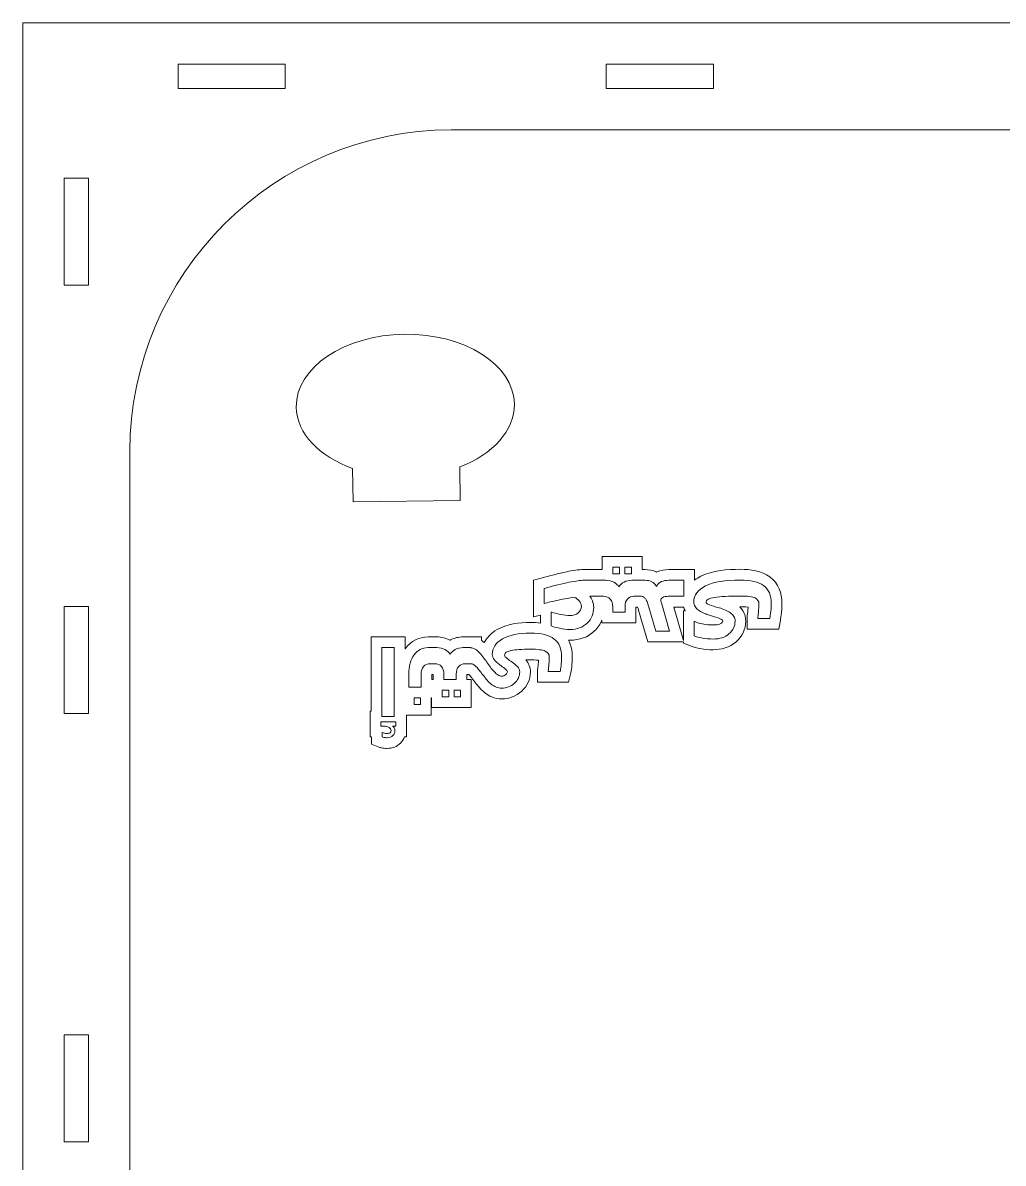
# Model space of a CAD drawing. Header units: millimetres. Extents: x -599 to 1818, y -719 to 408.
# Drawn here: x 349.3 to 440.9, y 301.1 to 407.6 of the extents above; entities that cross this region are included whole.
import ezdxf

# ---------------------------------------------------------------- set-up
doc = ezdxf.new("R2010")
doc.units = ezdxf.units.MM
doc.header["$MEASUREMENT"] = 0
doc.layers.add('Layer 1', color=7, linetype='Continuous')

msp = doc.modelspace()

# ---------------------------------------------------------------- linework, layer by layer
at = {"layer": 'Layer 1', "color": 250, "lineweight": 18}
for points, knots in [([(548.3318, 208.5545), (548.3318, 208.5545), (349.3318, 208.5545), (349.3318, 208.5545), (349.3318, 208.5545), (349.3318, 208.5545), (349.3318, 407.5545), (349.3318, 407.5545), (349.3318, 407.5545), (349.3318, 407.5545), (548.3318, 407.5545), (548.3318, 407.5545), (548.3318, 407.5545), (548.3318, 407.5545), (548.3318, 208.5545), (548.3318, 208.5545)], [0, 0, 0, 0, 0.2, 0.2, 0.2, 0.2, 0.4, 0.4, 0.4, 0.4, 0.6, 0.6, 0.6, 0.6, 1, 1, 1, 1]), ([(373.8318, 403.6908), (373.8318, 403.6908), (373.8318, 401.4181), (373.8318, 401.4181), (373.8318, 401.4181), (373.8318, 401.4181), (363.8319, 401.4181), (363.8319, 401.4181), (363.8319, 401.4181), (363.8319, 401.4181), (363.8319, 403.6908), (363.8319, 403.6908), (363.8319, 403.6908), (363.8319, 403.6908), (373.8318, 403.6908), (373.8318, 403.6908)], [0, 0, 0, 0, 0.2, 0.2, 0.2, 0.2, 0.4, 0.4, 0.4, 0.4, 0.6, 0.6, 0.6, 0.6, 1, 1, 1, 1]), ([(413.8319, 403.6908), (413.8319, 403.6908), (413.8319, 401.4181), (413.8319, 401.4181), (413.8319, 401.4181), (413.8319, 401.4181), (403.8318, 401.4181), (403.8318, 401.4181), (403.8318, 401.4181), (403.8318, 401.4181), (403.8318, 403.6908), (403.8318, 403.6908), (403.8318, 403.6908), (403.8318, 403.6908), (413.8319, 403.6908), (413.8319, 403.6908)], [0, 0, 0, 0, 0.2, 0.2, 0.2, 0.2, 0.4, 0.4, 0.4, 0.4, 0.6, 0.6, 0.6, 0.6, 1, 1, 1, 1]), ([(508.3317, 218.5545), (508.3317, 218.5545), (389.3319, 218.5545), (389.3319, 218.5545), (389.3319, 218.5545), (372.8318, 218.5545), (359.3319, 232.0545), (359.3319, 248.5545), (359.3319, 248.5545), (359.3319, 248.5545), (359.3319, 367.5544), (359.3319, 367.5544), (359.3319, 367.5544), (359.3319, 384.0544), (372.8318, 397.5544), (389.3319, 397.5544), (389.3319, 397.5544), (389.3319, 397.5544), (508.3317, 397.5544), (508.3317, 397.5544), (508.3317, 397.5544), (524.8318, 397.5544), (538.3318, 384.0544), (538.3318, 367.5544), (538.3318, 367.5544), (538.3318, 367.5544), (538.3318, 248.5545), (538.3318, 248.5545), (538.3318, 248.5545), (538.3318, 232.0545), (524.8318, 218.5545), (508.3317, 218.5545)], [0, 0, 0, 0, 0.11111111, 0.11111111, 0.11111111, 0.11111111, 0.22222222, 0.22222222, 0.22222222, 0.22222222, 0.33333333, 0.33333333, 0.33333333, 0.33333333, 0.44444444, 0.44444444, 0.44444444, 0.44444444, 0.55555556, 0.55555556, 0.55555556, 0.55555556, 0.66666667, 0.66666667, 0.66666667, 0.66666667, 0.77777778, 0.77777778, 0.77777778, 0.77777778, 1, 1, 1, 1]), ([(355.4682, 383.0545), (355.4682, 383.0545), (353.1955, 383.0545), (353.1955, 383.0545), (353.1955, 383.0545), (353.1955, 383.0545), (353.1955, 393.0545), (353.1955, 393.0545), (353.1955, 393.0545), (353.1955, 393.0545), (355.4682, 393.0545), (355.4682, 393.0545), (355.4682, 393.0545), (355.4682, 393.0545), (355.4682, 383.0545), (355.4682, 383.0545)], [0, 0, 0, 0, 0.2, 0.2, 0.2, 0.2, 0.4, 0.4, 0.4, 0.4, 0.6, 0.6, 0.6, 0.6, 1, 1, 1, 1]), ([(380.184, 362.8273), (380.184, 362.8273), (380.1422, 365.9453), (380.1422, 365.9453), (380.1422, 365.9453), (377.0313, 367.0462), (374.9117, 369.1883), (374.8784, 371.6781), (374.8784, 371.6781), (374.829, 375.3557), (379.3493, 378.3981), (384.9745, 378.4735), (384.9745, 378.4735), (390.5997, 378.5489), (395.2, 375.6289), (395.2492, 371.9513), (395.2492, 371.9513), (395.2826, 369.4615), (393.2214, 367.2634), (390.1412, 366.0794), (390.1412, 366.0794), (390.1412, 366.0794), (390.183, 362.9615), (390.183, 362.9615), (390.183, 362.9615), (390.183, 362.9615), (380.184, 362.8273), (380.184, 362.8273)], [0, 0, 0, 0, 0.125, 0.125, 0.125, 0.125, 0.25, 0.25, 0.25, 0.25, 0.375, 0.375, 0.375, 0.375, 0.5, 0.5, 0.5, 0.5, 0.625, 0.625, 0.625, 0.625, 0.75, 0.75, 0.75, 0.75, 1, 1, 1, 1]), ([(355.4682, 343.0545), (355.4682, 343.0545), (353.1955, 343.0545), (353.1955, 343.0545), (353.1955, 343.0545), (353.1955, 343.0545), (353.1955, 353.0545), (353.1955, 353.0545), (353.1955, 353.0545), (353.1955, 353.0545), (355.4682, 353.0545), (355.4682, 353.0545), (355.4682, 353.0545), (355.4682, 353.0545), (355.4682, 343.0545), (355.4682, 343.0545)], [0, 0, 0, 0, 0.2, 0.2, 0.2, 0.2, 0.4, 0.4, 0.4, 0.4, 0.6, 0.6, 0.6, 0.6, 1, 1, 1, 1]), ([(355.4682, 303.0545), (355.4682, 303.0545), (353.1955, 303.0545), (353.1955, 303.0545), (353.1955, 303.0545), (353.1955, 303.0545), (353.1955, 313.0545), (353.1955, 313.0545), (353.1955, 313.0545), (353.1955, 313.0545), (355.4682, 313.0545), (355.4682, 313.0545), (355.4682, 313.0545), (355.4682, 313.0545), (355.4682, 303.0545), (355.4682, 303.0545)], [0, 0, 0, 0, 0.2, 0.2, 0.2, 0.2, 0.4, 0.4, 0.4, 0.4, 0.6, 0.6, 0.6, 0.6, 1, 1, 1, 1])]:
    msp.add_open_spline(points, degree=3, knots=knots, dxfattribs=at)
at = {"layer": 'Layer 1', "color": 250, "lineweight": 20}
for points, knots in [([(404.5631, 357.7172), (404.5631, 357.7172), (407.1727, 357.7172), (407.1727, 357.7172), (407.1727, 357.7172), (407.1727, 357.7172), (407.1727, 356.498), (407.1727, 356.498), (407.1727, 356.498), (407.1727, 356.498), (407.4287, 356.498), (407.4287, 356.498), (407.4287, 356.498), (407.8072, 356.498), (408.1822, 356.43), (408.5209, 356.2581), (408.5209, 356.2581), (408.5418, 356.2681), (408.5629, 356.2777), (408.5843, 356.287), (408.5843, 356.287), (408.9255, 356.435), (409.2918, 356.498), (409.6625, 356.498), (409.6625, 356.498), (409.6625, 356.498), (412.0849, 356.498), (412.0849, 356.498), (412.0849, 356.498), (412.0849, 356.498), (412.0849, 355.5212), (412.0849, 355.5212), (412.0849, 355.5212), (412.2648, 355.6541), (412.462, 355.7721), (412.6725, 355.8753), (412.6725, 355.8753), (413.7589, 356.4077), (415.1521, 356.5234), (416.3455, 356.5234), (416.3455, 356.5234), (417.2919, 356.5234), (418.3331, 356.379), (419.1158, 355.8048), (419.1158, 355.8048), (419.9218, 355.2133), (420.2397, 354.3081), (420.2397, 353.3319), (420.2397, 353.3319), (420.2397, 352.9702), (420.2194, 352.606), (420.1647, 352.2482), (420.1647, 352.2482), (420.1401, 352.0872), (420.1173, 351.9242), (420.0897, 351.7637), (420.0897, 351.7637), (420.0897, 351.7637), (419.9466, 350.9335), (419.9466, 350.9335), (419.9466, 350.9335), (419.9466, 350.9335), (416.9781, 350.9335), (416.9781, 350.9335), (416.9781, 350.9335), (416.9781, 350.9335), (416.9781, 352.1352), (416.9781, 352.1352), (416.9781, 352.1352), (416.9781, 352.1352), (417.002, 352.2279), (417.002, 352.2279), (417.002, 352.2279), (417.0225, 352.3541), (417.0338, 352.4914), (417.0472, 352.6178), (417.0472, 352.6178), (417.0604, 352.7418), (417.0711, 352.8663), (417.0783, 352.9911), (417.0783, 352.9911), (416.8296, 353.0226), (416.4882, 353.0248), (416.3299, 353.0248), (416.3299, 353.0248), (416.3181, 353.0248), (416.3062, 353.0248), (416.2943, 353.0248), (416.2943, 353.0248), (416.4067, 352.9106), (416.5063, 352.7842), (416.5916, 352.6464), (416.5916, 352.6464), (416.7717, 352.3556), (416.8615, 352.0271), (416.8615, 351.6852), (416.8615, 351.6852), (416.8615, 350.9059), (416.5307, 350.2353), (415.9381, 349.7329), (415.9381, 349.7329), (415.3355, 349.2219), (414.5942, 349.0116), (413.8125, 349.0116), (413.8125, 349.0116), (413.4137, 349.0116), (413.0145, 349.0442), (412.6228, 349.1202), (412.6228, 349.1202), (412.3086, 349.1813), (411.9881, 349.2597), (411.6894, 349.3757), (411.6894, 349.3757), (411.6894, 349.3757), (411.0514, 349.6235), (411.0514, 349.6235), (411.0514, 349.6235), (411.0514, 349.6235), (411.0514, 349.7566), (411.0514, 349.7566), (411.0514, 349.7566), (411.0514, 349.7566), (407.7086, 349.7566), (407.7086, 349.7566), (407.7086, 349.7566), (407.7086, 349.7566), (406.8547, 352.7068), (406.8547, 352.7068), (406.8547, 352.7068), (406.8262, 352.8053), (406.7937, 352.9028), (406.759, 352.9994), (406.759, 352.9994), (406.759, 352.9994), (406.5801, 352.9994), (406.5801, 352.9994), (406.5801, 352.9994), (406.5801, 352.9994), (406.5801, 351.5177), (406.5801, 351.5177), (406.5801, 351.5177), (406.5801, 351.5177), (403.4286, 351.5177), (403.4286, 351.5177), (403.4286, 351.5177), (403.4286, 351.5177), (403.4286, 351.7833), (403.4286, 351.7833), (403.4286, 351.7833), (403.2762, 351.4099), (403.0467, 351.069), (402.7371, 350.7711), (402.7371, 350.7711), (402.1122, 350.17), (401.3194, 349.9006), (400.4577, 349.9006), (400.4577, 349.9006), (400.4104, 349.9006), (400.3631, 349.9013), (400.3158, 349.9026), (400.3158, 349.9026), (400.5523, 349.4366), (400.6559, 348.9057), (400.6559, 348.3508), (400.6559, 348.3508), (400.6559, 348.0251), (400.6406, 347.699), (400.6024, 347.3755), (400.6024, 347.3755), (400.5772, 347.1625), (400.5505, 346.923), (400.4958, 346.7157), (400.4958, 346.7157), (400.4958, 346.7157), (400.2994, 345.9707), (400.2994, 345.9707), (400.2994, 345.9707), (400.2994, 345.9707), (397.3944, 345.9707), (397.3944, 345.9707), (397.3944, 345.9707), (397.3944, 345.9707), (397.3944, 347.1073), (397.3944, 347.1073), (397.3944, 347.1073), (397.3944, 347.1073), (397.4109, 347.1968), (397.4109, 347.1968), (397.4109, 347.1968), (397.4345, 347.3283), (397.449, 347.4699), (397.4656, 347.6028), (397.4656, 347.6028), (397.483, 347.7419), (397.4932, 347.8832), (397.4988, 348.0245), (397.4988, 348.0245), (397.2528, 348.0587), (396.9074, 348.062), (396.7518, 348.062), (396.7518, 348.062), (396.6164, 348.062), (396.471, 348.0617), (396.3213, 348.0592), (396.3213, 348.0592), (396.5944, 347.7435), (396.7443, 347.3559), (396.7443, 346.9326), (396.7443, 346.9326), (396.7443, 346.2307), (396.4421, 345.6221), (395.9311, 345.1473), (395.9311, 345.1473), (395.4108, 344.6639), (394.7675, 344.4213), (394.058, 344.4213), (394.058, 344.4213), (393.7398, 344.4213), (393.4292, 344.4809), (393.1378, 344.61), (393.1378, 344.61), (392.9101, 344.7109), (392.6958, 344.8384), (392.4996, 344.9918), (392.4996, 344.9918), (392.2994, 345.1483), (392.1143, 345.3229), (391.9504, 345.5171), (391.9504, 345.5171), (391.8307, 345.6589), (391.7126, 345.8021), (391.598, 345.948), (391.598, 345.948), (391.4855, 346.0912), (391.3751, 346.2362), (391.2652, 346.3815), (391.2652, 346.3815), (391.1919, 346.4784), (391.1142, 346.5729), (391.0306, 346.6611), (391.0306, 346.6611), (391.0165, 346.676), (391.0011, 346.6918), (390.9849, 346.7073), (390.9849, 346.7073), (390.9849, 346.7073), (390.8162, 346.7073), (390.8162, 346.7073), (390.8162, 346.7073), (390.8162, 346.7073), (390.8162, 346.2266), (390.8162, 346.2266), (390.8162, 346.2266), (390.8162, 346.2266), (391.2226, 346.2266), (391.2226, 346.2266), (391.2226, 346.2266), (391.2226, 346.2266), (391.2226, 343.6169), (391.2226, 343.6169), (391.2226, 343.6169), (391.2226, 343.6169), (387.5038, 343.6169), (387.5038, 343.6169), (387.5038, 343.6169), (387.5038, 343.6169), (387.5038, 344.5229), (387.5038, 344.5229), (387.5038, 344.5229), (387.5038, 344.5229), (387.4874, 344.5229), (387.4874, 344.5229), (387.4874, 344.5229), (387.4874, 344.5229), (387.4874, 342.9057), (387.4874, 342.9057), (387.4874, 342.9057), (387.4874, 342.9057), (385.1689, 342.9057), (385.1689, 342.9057), (385.1689, 342.9057), (385.1689, 342.9057), (385.1689, 340.8822), (385.1689, 340.8822), (385.1689, 340.8822), (385.1689, 340.8822), (384.9887, 340.8822), (384.9887, 340.8822), (384.9887, 340.8822), (384.9076, 340.6669), (384.7806, 340.4696), (384.6127, 340.298), (384.6127, 340.298), (384.2813, 339.9593), (383.8426, 339.7985), (383.3717, 339.7985), (383.3717, 339.7985), (383.1858, 339.7985), (382.9933, 339.808), (382.8121, 339.8516), (382.8121, 339.8516), (382.7158, 339.8747), (382.619, 339.9011), (382.5269, 339.938), (382.5269, 339.938), (382.5269, 339.938), (381.8989, 340.1896), (381.8989, 340.1896), (381.8989, 340.1896), (381.8989, 340.1896), (381.8989, 340.8822), (381.8989, 340.8822), (381.8989, 340.8822), (381.8989, 340.8822), (381.7804, 340.8822), (381.7804, 340.8822), (381.7804, 340.8822), (381.7804, 340.8822), (381.7804, 343.2717), (381.7804, 343.2717), (381.7804, 343.2717), (381.7804, 343.2717), (381.882, 343.2717), (381.882, 343.2717), (381.882, 343.2717), (381.882, 343.2717), (381.882, 350.2228), (381.882, 350.2228), (381.882, 350.2228), (381.882, 350.2228), (385.0335, 350.2228), (385.0335, 350.2228), (385.0335, 350.2228), (385.0335, 350.2228), (385.0335, 349.0797), (385.0335, 349.0797), (385.0335, 349.0797), (385.047, 349.0987), (385.0608, 349.1176), (385.0748, 349.1364), (385.0748, 349.1364), (385.5919, 349.8295), (386.3241, 350.2059), (387.1901, 350.2059), (387.1901, 350.2059), (387.1901, 350.2059), (388.0071, 350.2059), (388.0071, 350.2059), (388.0071, 350.2059), (388.4373, 350.2059), (388.8541, 350.1147), (389.2329, 349.9097), (389.2329, 349.9097), (389.246, 349.9168), (389.2592, 349.9238), (389.2725, 349.9306), (389.2725, 349.9306), (389.6435, 350.1223), (390.0522, 350.2059), (390.4681, 350.2059), (390.4681, 350.2059), (390.4681, 350.2059), (392.1624, 350.2059), (392.1624, 350.2059), (392.1624, 350.2059), (392.1624, 350.2059), (392.1624, 349.8801), (392.1624, 349.8801), (392.1624, 349.8801), (392.2587, 349.8178), (392.351, 349.7497), (392.4394, 349.6768), (392.4394, 349.6768), (392.6849, 350.1771), (393.0981, 350.5839), (393.6268, 350.8882), (393.6268, 350.8882), (394.5538, 351.4218), (395.7106, 351.5606), (396.7631, 351.5606), (396.7631, 351.5606), (397.0669, 351.5606), (397.3819, 351.5459), (397.6952, 351.5064), (397.6952, 351.5064), (397.6952, 351.5064), (397.6952, 352.2379), (397.6952, 352.2379), (397.6952, 352.2379), (397.6952, 352.2379), (397.0264, 352.0855), (397.0264, 352.0855), (397.0264, 352.0855), (397.0264, 352.0855), (397.0264, 355.495), (397.0264, 355.495), (397.0264, 355.495), (397.0264, 355.495), (397.7557, 355.7001), (397.7557, 355.7001), (397.7557, 355.7001), (398.5452, 355.9221), (399.3485, 356.1359), (400.1531, 356.2955), (400.1531, 356.2955), (400.6581, 356.3957), (401.2277, 356.498), (401.7433, 356.498), (401.7433, 356.498), (401.7433, 356.498), (403.454, 356.498), (403.454, 356.498), (403.454, 356.498), (403.454, 356.498), (403.454, 357.7172), (403.454, 357.7172), (403.454, 357.7172), (403.454, 357.7172), (404.5631, 357.7172), (404.5631, 357.7172)], [0, 0, 0, 0, 0.00943396, 0.00943396, 0.00943396, 0.00943396, 0.01886792, 0.01886792, 0.01886792, 0.01886792, 0.02830189, 0.02830189, 0.02830189, 0.02830189, 0.03773585, 0.03773585, 0.03773585, 0.03773585, 0.04716981, 0.04716981, 0.04716981, 0.04716981, 0.05660377, 0.05660377, 0.05660377, 0.05660377, 0.06603774, 0.06603774, 0.06603774, 0.06603774, 0.0754717, 0.0754717, 0.0754717, 0.0754717, 0.08490566, 0.08490566, 0.08490566, 0.08490566, 0.09433962, 0.09433962, 0.09433962, 0.09433962, 0.10377358, 0.10377358, 0.10377358, 0.10377358, 0.11320755, 0.11320755, 0.11320755, 0.11320755, 0.12264151, 0.12264151, 0.12264151, 0.12264151, 0.13207547, 0.13207547, 0.13207547, 0.13207547, 0.14150943, 0.14150943, 0.14150943, 0.14150943, 0.1509434, 0.1509434, 0.1509434, 0.1509434, 0.16037736, 0.16037736, 0.16037736, 0.16037736, 0.16981132, 0.16981132, 0.16981132, 0.16981132, 0.17924528, 0.17924528, 0.17924528, 0.17924528, 0.18867925, 0.18867925, 0.18867925, 0.18867925, 0.19811321, 0.19811321, 0.19811321, 0.19811321, 0.20754717, 0.20754717, 0.20754717, 0.20754717, 0.21698113, 0.21698113, 0.21698113, 0.21698113, 0.22641509, 0.22641509, 0.22641509, 0.22641509, 0.23584906, 0.23584906, 0.23584906, 0.23584906, 0.24528302, 0.24528302, 0.24528302, 0.24528302, 0.25471698, 0.25471698, 0.25471698, 0.25471698, 0.26415094, 0.26415094, 0.26415094, 0.26415094, 0.27358491, 0.27358491, 0.27358491, 0.27358491, 0.28301887, 0.28301887, 0.28301887, 0.28301887, 0.29245283, 0.29245283, 0.29245283, 0.29245283, 0.30188679, 0.30188679, 0.30188679, 0.30188679, 0.31132075, 0.31132075, 0.31132075, 0.31132075, 0.32075472, 0.32075472, 0.32075472, 0.32075472, 0.33018868, 0.33018868, 0.33018868, 0.33018868, 0.33962264, 0.33962264, 0.33962264, 0.33962264, 0.3490566, 0.3490566, 0.3490566, 0.3490566, 0.35849057, 0.35849057, 0.35849057, 0.35849057, 0.36792453, 0.36792453, 0.36792453, 0.36792453, 0.37735849, 0.37735849, 0.37735849, 0.37735849, 0.38679245, 0.38679245, 0.38679245, 0.38679245, 0.39622642, 0.39622642, 0.39622642, 0.39622642, 0.40566038, 0.40566038, 0.40566038, 0.40566038, 0.41509434, 0.41509434, 0.41509434, 0.41509434, 0.4245283, 0.4245283, 0.4245283, 0.4245283, 0.43396226, 0.43396226, 0.43396226, 0.43396226, 0.44339623, 0.44339623, 0.44339623, 0.44339623, 0.45283019, 0.45283019, 0.45283019, 0.45283019, 0.46226415, 0.46226415, 0.46226415, 0.46226415, 0.47169811, 0.47169811, 0.47169811, 0.47169811, 0.48113208, 0.48113208, 0.48113208, 0.48113208, 0.49056604, 0.49056604, 0.49056604, 0.49056604, 0.5, 0.5, 0.5, 0.5, 0.50943396, 0.50943396, 0.50943396, 0.50943396, 0.51886792, 0.51886792, 0.51886792, 0.51886792, 0.52830189, 0.52830189, 0.52830189, 0.52830189, 0.53773585, 0.53773585, 0.53773585, 0.53773585, 0.54716981, 0.54716981, 0.54716981, 0.54716981, 0.55660377, 0.55660377, 0.55660377, 0.55660377, 0.56603774, 0.56603774, 0.56603774, 0.56603774, 0.5754717, 0.5754717, 0.5754717, 0.5754717, 0.58490566, 0.58490566, 0.58490566, 0.58490566, 0.59433962, 0.59433962, 0.59433962, 0.59433962, 0.60377358, 0.60377358, 0.60377358, 0.60377358, 0.61320755, 0.61320755, 0.61320755, 0.61320755, 0.62264151, 0.62264151, 0.62264151, 0.62264151, 0.63207547, 0.63207547, 0.63207547, 0.63207547, 0.64150943, 0.64150943, 0.64150943, 0.64150943, 0.6509434, 0.6509434, 0.6509434, 0.6509434, 0.66037736, 0.66037736, 0.66037736, 0.66037736, 0.66981132, 0.66981132, 0.66981132, 0.66981132, 0.67924528, 0.67924528, 0.67924528, 0.67924528, 0.68867925, 0.68867925, 0.68867925, 0.68867925, 0.69811321, 0.69811321, 0.69811321, 0.69811321, 0.70754717, 0.70754717, 0.70754717, 0.70754717, 0.71698113, 0.71698113, 0.71698113, 0.71698113, 0.72641509, 0.72641509, 0.72641509, 0.72641509, 0.73584906, 0.73584906, 0.73584906, 0.73584906, 0.74528302, 0.74528302, 0.74528302, 0.74528302, 0.75471698, 0.75471698, 0.75471698, 0.75471698, 0.76415094, 0.76415094, 0.76415094, 0.76415094, 0.77358491, 0.77358491, 0.77358491, 0.77358491, 0.78301887, 0.78301887, 0.78301887, 0.78301887, 0.79245283, 0.79245283, 0.79245283, 0.79245283, 0.80188679, 0.80188679, 0.80188679, 0.80188679, 0.81132075, 0.81132075, 0.81132075, 0.81132075, 0.82075472, 0.82075472, 0.82075472, 0.82075472, 0.83018868, 0.83018868, 0.83018868, 0.83018868, 0.83962264, 0.83962264, 0.83962264, 0.83962264, 0.8490566, 0.8490566, 0.8490566, 0.8490566, 0.85849057, 0.85849057, 0.85849057, 0.85849057, 0.86792453, 0.86792453, 0.86792453, 0.86792453, 0.87735849, 0.87735849, 0.87735849, 0.87735849, 0.88679245, 0.88679245, 0.88679245, 0.88679245, 0.89622642, 0.89622642, 0.89622642, 0.89622642, 0.90566038, 0.90566038, 0.90566038, 0.90566038, 0.91509434, 0.91509434, 0.91509434, 0.91509434, 0.9245283, 0.9245283, 0.9245283, 0.9245283, 0.93396226, 0.93396226, 0.93396226, 0.93396226, 0.94339623, 0.94339623, 0.94339623, 0.94339623, 0.95283019, 0.95283019, 0.95283019, 0.95283019, 0.96226415, 0.96226415, 0.96226415, 0.96226415, 0.97169811, 0.97169811, 0.97169811, 0.97169811, 0.98113208, 0.98113208, 0.98113208, 0.98113208, 1, 1, 1, 1]), ([(411.0617, 352.9994), (411.0617, 352.9994), (410.1326, 352.9994), (410.1326, 352.9994), (410.1326, 352.9994), (410.1326, 352.9994), (411.0514, 349.8601), (411.0514, 349.8601), (411.0514, 349.8601), (411.0514, 349.8601), (411.0514, 352.6457), (411.0514, 352.6457), (411.0514, 352.6457), (411.0514, 352.6457), (411.1998, 352.6457), (411.1998, 352.6457), (411.1998, 352.6457), (411.1407, 352.759), (411.0946, 352.8773), (411.0617, 352.9994)], [0, 0, 0, 0, 0.16666667, 0.16666667, 0.16666667, 0.16666667, 0.33333333, 0.33333333, 0.33333333, 0.33333333, 0.5, 0.5, 0.5, 0.5, 0.66666667, 0.66666667, 0.66666667, 0.66666667, 1, 1, 1, 1]), ([(387.6647, 346.2266), (387.6647, 346.2266), (387.6647, 346.7073), (387.6647, 346.7073), (387.6647, 346.7073), (387.6647, 346.7073), (387.5297, 346.7072), (387.5297, 346.7072), (387.5297, 346.7072), (387.5297, 346.7072), (387.5297, 346.2266), (387.5297, 346.2266), (387.5297, 346.2266), (387.5297, 346.2266), (387.6647, 346.2266), (387.6647, 346.2266)], [0, 0, 0, 0, 0.2, 0.2, 0.2, 0.2, 0.4, 0.4, 0.4, 0.4, 0.6, 0.6, 0.6, 0.6, 1, 1, 1, 1])]:
    msp.add_open_spline(points, degree=3, knots=knots, dxfattribs=at)
at = {"layer": 'Layer 1', "color": 250, "lineweight": 9}
for points, knots in [([(404.454, 356.7172), (404.454, 356.7172), (405.0636, 356.7172), (405.0636, 356.7172), (405.0636, 356.7172), (405.0636, 356.7172), (405.0636, 356.1076), (405.0636, 356.1076), (405.0636, 356.1076), (405.0636, 356.1076), (404.454, 356.1076), (404.454, 356.1076), (404.454, 356.1076), (404.454, 356.1076), (404.454, 356.7172), (404.454, 356.7172)], [0, 0, 0, 0, 0.2, 0.2, 0.2, 0.2, 0.4, 0.4, 0.4, 0.4, 0.6, 0.6, 0.6, 0.6, 1, 1, 1, 1]), ([(405.5631, 356.7172), (405.5631, 356.7172), (406.1727, 356.7172), (406.1727, 356.7172), (406.1727, 356.7172), (406.1727, 356.7172), (406.1727, 356.1076), (406.1727, 356.1076), (406.1727, 356.1076), (406.1727, 356.1076), (405.5631, 356.1076), (405.5631, 356.1076), (405.5631, 356.1076), (405.5631, 356.1076), (405.5631, 356.7172), (405.5631, 356.7172)], [0, 0, 0, 0, 0.2, 0.2, 0.2, 0.2, 0.4, 0.4, 0.4, 0.4, 0.6, 0.6, 0.6, 0.6, 1, 1, 1, 1]), ([(398.0264, 354.7374), (398.9549, 354.9985), (399.7282, 355.1918), (400.3477, 355.3146), (400.3477, 355.3146), (400.9657, 355.4373), (401.4314, 355.498), (401.7433, 355.498), (401.7433, 355.498), (401.7433, 355.498), (403.3618, 355.498), (403.3618, 355.498), (403.3618, 355.498), (403.3618, 355.498), (403.6483, 355.498), (403.6483, 355.498), (403.6483, 355.498), (403.6483, 355.498), (403.771, 355.498), (403.771, 355.498), (403.771, 355.498), (404.0631, 355.498), (404.3185, 355.4359), (404.5401, 355.3117), (404.5401, 355.3117), (404.7602, 355.1876), (404.9154, 355.0479), (405.0071, 354.8898), (405.0071, 354.8898), (405.1229, 355.0775), (405.2851, 355.2257), (405.4954, 355.3343), (405.4954, 355.3343), (405.7057, 355.443), (405.9526, 355.498), (406.232, 355.498), (406.232, 355.498), (406.232, 355.498), (406.6398, 355.498), (406.6398, 355.498), (406.6398, 355.498), (406.6398, 355.498), (406.9263, 355.498), (406.9263, 355.498), (406.9263, 355.498), (406.9263, 355.498), (407.4287, 355.498), (407.4287, 355.498), (407.4287, 355.498), (407.6925, 355.498), (407.9127, 355.45), (408.0891, 355.3555), (408.0891, 355.3555), (408.264, 355.2609), (408.4023, 355.1156), (408.5011, 354.9237), (408.5011, 354.9237), (408.6253, 355.1353), (408.7862, 355.2849), (408.9823, 355.3696), (408.9823, 355.3696), (409.1799, 355.4557), (409.407, 355.498), (409.6625, 355.498), (409.6625, 355.498), (409.6625, 355.498), (411.0849, 355.498), (411.0849, 355.498), (411.0849, 355.498), (411.0849, 355.498), (411.0849, 353.9994), (411.0849, 353.9994), (411.0849, 353.9994), (411.0849, 353.9994), (409.6244, 353.9994), (409.6244, 353.9994), (409.6244, 353.9994), (409.4183, 353.9994), (409.249, 353.9627), (409.1149, 353.8907), (409.1149, 353.8907), (408.9823, 353.8174), (408.916, 353.7369), (408.916, 353.6466), (408.916, 353.6466), (408.916, 353.6212), (408.9216, 353.5845), (408.9343, 353.5337), (408.9343, 353.5337), (408.947, 353.4829), (408.9611, 353.4335), (408.9781, 353.3841), (408.9781, 353.3841), (408.9781, 353.3841), (409.7471, 350.7566), (409.7471, 350.7566), (409.7471, 350.7566), (409.7471, 350.7566), (408.4602, 350.7566), (408.4602, 350.7566), (408.4602, 350.7566), (408.4602, 350.7566), (407.8153, 352.9848), (407.8153, 352.9848), (407.8153, 352.9848), (407.7772, 353.1174), (407.7306, 353.2557), (407.677, 353.4011), (407.677, 353.4011), (407.6234, 353.5464), (407.574, 353.6551), (407.5303, 353.7256), (407.5303, 353.7256), (407.4781, 353.8131), (407.4174, 353.8809), (407.3468, 353.9274), (407.3468, 353.9274), (407.2763, 353.9754), (407.1916, 353.9994), (407.09, 353.9994), (407.09, 353.9994), (407.09, 353.9994), (406.9263, 353.9994), (406.9263, 353.9994), (406.9263, 353.9994), (406.9263, 353.9994), (406.6398, 353.9994), (406.6398, 353.9994), (406.6398, 353.9994), (406.6398, 353.9994), (406.4183, 353.9994), (406.4183, 353.9994), (406.4183, 353.9994), (406.1727, 353.9994), (405.9724, 353.9147), (405.8157, 353.7468), (405.8157, 353.7468), (405.6591, 353.5789), (405.5801, 353.3376), (405.5801, 353.0229), (405.5801, 353.0229), (405.5801, 353.0229), (405.5801, 352.5177), (405.5801, 352.5177), (405.5801, 352.5177), (405.5801, 352.5177), (404.4286, 352.5177), (404.4286, 352.5177), (404.4286, 352.5177), (404.4286, 352.5177), (404.4286, 353.0229), (404.4286, 353.0229), (404.4286, 353.0229), (404.4286, 353.315), (404.3538, 353.5507), (404.2056, 353.7299), (404.2056, 353.7299), (404.0561, 353.9091), (403.85, 353.9994), (403.5847, 353.9994), (403.5847, 353.9994), (403.5847, 353.9994), (403.3618, 353.9994), (403.3618, 353.9994), (403.3618, 353.9994), (403.3618, 353.9994), (402.2851, 353.9994), (402.2851, 353.9994), (402.2851, 353.9994), (402.374, 353.9175), (402.4573, 353.7736), (402.5377, 353.569), (402.5377, 353.569), (402.6182, 353.3644), (402.6577, 353.1753), (402.6577, 353.0017), (402.6577, 353.0017), (402.6577, 352.3893), (402.4531, 351.8855), (402.0438, 351.4918), (402.0438, 351.4918), (401.6346, 351.0981), (401.1054, 350.9006), (400.4577, 350.9006), (400.4577, 350.9006), (400.1402, 350.9006), (399.8058, 350.9401), (399.4558, 351.0177), (399.4558, 351.0177), (399.1059, 351.0967), (398.8519, 351.1729), (398.6952, 351.2477), (398.6952, 351.2477), (398.6952, 351.2477), (398.6952, 352.5262), (398.6952, 352.5262), (398.6952, 352.5262), (398.6952, 352.5262), (398.7446, 352.5262), (398.7446, 352.5262), (398.7446, 352.5262), (398.945, 352.4514), (399.2174, 352.3794), (399.5631, 352.3103), (399.5631, 352.3103), (399.9074, 352.2397), (400.191, 352.2045), (400.414, 352.2045), (400.414, 352.2045), (400.7385, 352.2045), (401.001, 352.2891), (401.2028, 352.457), (401.2028, 352.457), (401.4046, 352.625), (401.5062, 352.8211), (401.5062, 353.0469), (401.5062, 353.0469), (401.5062, 353.243), (401.4399, 353.4194), (401.3072, 353.5732), (401.3072, 353.5732), (401.1746, 353.7285), (401.0222, 353.8413), (400.85, 353.9119), (400.85, 353.9119), (400.3914, 353.8583), (399.8947, 353.7694), (399.3585, 353.6452), (399.3585, 353.6452), (398.8237, 353.5224), (398.3792, 353.4194), (398.0264, 353.339), (398.0264, 353.339), (398.0264, 353.339), (398.0264, 354.7374), (398.0264, 354.7374)], [0, 0, 0, 0, 0.01666667, 0.01666667, 0.01666667, 0.01666667, 0.03333333, 0.03333333, 0.03333333, 0.03333333, 0.05, 0.05, 0.05, 0.05, 0.06666667, 0.06666667, 0.06666667, 0.06666667, 0.08333333, 0.08333333, 0.08333333, 0.08333333, 0.1, 0.1, 0.1, 0.1, 0.11666667, 0.11666667, 0.11666667, 0.11666667, 0.13333333, 0.13333333, 0.13333333, 0.13333333, 0.15, 0.15, 0.15, 0.15, 0.16666667, 0.16666667, 0.16666667, 0.16666667, 0.18333333, 0.18333333, 0.18333333, 0.18333333, 0.2, 0.2, 0.2, 0.2, 0.21666667, 0.21666667, 0.21666667, 0.21666667, 0.23333333, 0.23333333, 0.23333333, 0.23333333, 0.25, 0.25, 0.25, 0.25, 0.26666667, 0.26666667, 0.26666667, 0.26666667, 0.28333333, 0.28333333, 0.28333333, 0.28333333, 0.3, 0.3, 0.3, 0.3, 0.31666667, 0.31666667, 0.31666667, 0.31666667, 0.33333333, 0.33333333, 0.33333333, 0.33333333, 0.35, 0.35, 0.35, 0.35, 0.36666667, 0.36666667, 0.36666667, 0.36666667, 0.38333333, 0.38333333, 0.38333333, 0.38333333, 0.4, 0.4, 0.4, 0.4, 0.41666667, 0.41666667, 0.41666667, 0.41666667, 0.43333333, 0.43333333, 0.43333333, 0.43333333, 0.45, 0.45, 0.45, 0.45, 0.46666667, 0.46666667, 0.46666667, 0.46666667, 0.48333333, 0.48333333, 0.48333333, 0.48333333, 0.5, 0.5, 0.5, 0.5, 0.51666667, 0.51666667, 0.51666667, 0.51666667, 0.53333333, 0.53333333, 0.53333333, 0.53333333, 0.55, 0.55, 0.55, 0.55, 0.56666667, 0.56666667, 0.56666667, 0.56666667, 0.58333333, 0.58333333, 0.58333333, 0.58333333, 0.6, 0.6, 0.6, 0.6, 0.61666667, 0.61666667, 0.61666667, 0.61666667, 0.63333333, 0.63333333, 0.63333333, 0.63333333, 0.65, 0.65, 0.65, 0.65, 0.66666667, 0.66666667, 0.66666667, 0.66666667, 0.68333333, 0.68333333, 0.68333333, 0.68333333, 0.7, 0.7, 0.7, 0.7, 0.71666667, 0.71666667, 0.71666667, 0.71666667, 0.73333333, 0.73333333, 0.73333333, 0.73333333, 0.75, 0.75, 0.75, 0.75, 0.76666667, 0.76666667, 0.76666667, 0.76666667, 0.78333333, 0.78333333, 0.78333333, 0.78333333, 0.8, 0.8, 0.8, 0.8, 0.81666667, 0.81666667, 0.81666667, 0.81666667, 0.83333333, 0.83333333, 0.83333333, 0.83333333, 0.85, 0.85, 0.85, 0.85, 0.86666667, 0.86666667, 0.86666667, 0.86666667, 0.88333333, 0.88333333, 0.88333333, 0.88333333, 0.9, 0.9, 0.9, 0.9, 0.91666667, 0.91666667, 0.91666667, 0.91666667, 0.93333333, 0.93333333, 0.93333333, 0.93333333, 0.95, 0.95, 0.95, 0.95, 0.96666667, 0.96666667, 0.96666667, 0.96666667, 1, 1, 1, 1]), ([(412.0514, 351.6457), (412.0514, 351.6457), (412.0881, 351.6457), (412.0881, 351.6457), (412.0881, 351.6457), (412.2377, 351.5652), (412.4804, 351.4918), (412.8163, 351.4255), (412.8163, 351.4255), (413.1521, 351.3578), (413.488, 351.3239), (413.821, 351.3239), (413.821, 351.3239), (414.1018, 351.3239), (414.3205, 351.3578), (414.4757, 351.4255), (414.4757, 351.4255), (414.6324, 351.4933), (414.71, 351.5836), (414.71, 351.6965), (414.71, 351.6965), (414.71, 351.7952), (414.5632, 351.8898), (414.2711, 351.9787), (414.2711, 351.9787), (413.979, 352.069), (413.6728, 352.1664), (413.3525, 352.2708), (413.3525, 352.2708), (413.2015, 352.323), (413.042, 352.3879), (412.8727, 352.4641), (412.8727, 352.4641), (412.7048, 352.5417), (412.5552, 352.6292), (412.4226, 352.7252), (412.4226, 352.7252), (412.2984, 352.8183), (412.1968, 352.9269), (412.1192, 353.0511), (412.1192, 353.0511), (412.0401, 353.1753), (412.0006, 353.3136), (412.0006, 353.4646), (412.0006, 353.4646), (412.0006, 354.1095), (412.3718, 354.6146), (413.1126, 354.9773), (413.1126, 354.9773), (413.8548, 355.3414), (414.9315, 355.5234), (416.3455, 355.5234), (416.3455, 355.5234), (417.322, 355.5234), (418.0473, 355.3484), (418.5242, 354.9985), (418.5242, 354.9985), (419.0012, 354.6485), (419.2397, 354.0925), (419.2397, 353.3319), (419.2397, 353.3319), (419.2397, 352.9862), (419.2185, 352.6758), (419.1762, 352.3992), (419.1762, 352.3992), (419.1338, 352.1212), (419.1098, 351.966), (419.1042, 351.9335), (419.1042, 351.9335), (419.1042, 351.9335), (417.9781, 351.9335), (417.9781, 351.9335), (417.9781, 351.9335), (417.9781, 351.9335), (417.9781, 352.0083), (417.9781, 352.0083), (417.9781, 352.0083), (417.9894, 352.0521), (418.0106, 352.22), (418.0416, 352.5121), (418.0416, 352.5121), (418.0727, 352.8042), (418.0882, 353.0737), (418.0882, 353.3221), (418.0882, 353.3221), (418.0882, 353.5478), (417.9711, 353.7214), (417.7354, 353.8428), (417.7354, 353.8428), (417.4998, 353.9641), (417.0313, 354.0248), (416.3299, 354.0248), (416.3299, 354.0248), (415.2815, 354.0248), (414.4898, 353.9825), (413.955, 353.8992), (413.955, 353.8992), (413.4202, 353.8145), (413.1521, 353.6734), (413.1521, 353.4745), (413.1521, 353.4745), (413.1521, 353.3785), (413.2565, 353.2896), (413.464, 353.2092), (413.464, 353.2092), (413.6728, 353.1273), (413.9804, 353.0314), (414.3882, 352.9213), (414.3882, 352.9213), (414.5675, 352.8719), (414.7565, 352.8042), (414.9541, 352.7181), (414.9541, 352.7181), (415.1502, 352.6334), (415.3111, 352.5431), (415.4353, 352.45), (415.4353, 352.45), (415.5595, 352.3597), (415.6611, 352.2496), (415.7415, 352.1198), (415.7415, 352.1198), (415.8219, 351.99), (415.8615, 351.8446), (415.8615, 351.6852), (415.8615, 351.6852), (415.8615, 351.2138), (415.671, 350.8173), (415.2914, 350.4956), (415.2914, 350.4956), (414.9104, 350.1724), (414.4179, 350.0116), (413.8125, 350.0116), (413.8125, 350.0116), (413.4597, 350.0116), (413.1267, 350.0412), (412.8134, 350.1019), (412.8134, 350.1019), (412.5016, 350.1626), (412.2476, 350.2317), (412.0514, 350.3079), (412.0514, 350.3079), (412.0514, 350.3079), (412.0514, 351.6457), (412.0514, 351.6457)], [0, 0, 0, 0, 0.02702703, 0.02702703, 0.02702703, 0.02702703, 0.05405405, 0.05405405, 0.05405405, 0.05405405, 0.08108108, 0.08108108, 0.08108108, 0.08108108, 0.10810811, 0.10810811, 0.10810811, 0.10810811, 0.13513514, 0.13513514, 0.13513514, 0.13513514, 0.16216216, 0.16216216, 0.16216216, 0.16216216, 0.18918919, 0.18918919, 0.18918919, 0.18918919, 0.21621622, 0.21621622, 0.21621622, 0.21621622, 0.24324324, 0.24324324, 0.24324324, 0.24324324, 0.27027027, 0.27027027, 0.27027027, 0.27027027, 0.2972973, 0.2972973, 0.2972973, 0.2972973, 0.32432432, 0.32432432, 0.32432432, 0.32432432, 0.35135135, 0.35135135, 0.35135135, 0.35135135, 0.37837838, 0.37837838, 0.37837838, 0.37837838, 0.40540541, 0.40540541, 0.40540541, 0.40540541, 0.43243243, 0.43243243, 0.43243243, 0.43243243, 0.45945946, 0.45945946, 0.45945946, 0.45945946, 0.48648649, 0.48648649, 0.48648649, 0.48648649, 0.51351351, 0.51351351, 0.51351351, 0.51351351, 0.54054054, 0.54054054, 0.54054054, 0.54054054, 0.56756757, 0.56756757, 0.56756757, 0.56756757, 0.59459459, 0.59459459, 0.59459459, 0.59459459, 0.62162162, 0.62162162, 0.62162162, 0.62162162, 0.64864865, 0.64864865, 0.64864865, 0.64864865, 0.67567568, 0.67567568, 0.67567568, 0.67567568, 0.7027027, 0.7027027, 0.7027027, 0.7027027, 0.72972973, 0.72972973, 0.72972973, 0.72972973, 0.75675676, 0.75675676, 0.75675676, 0.75675676, 0.78378378, 0.78378378, 0.78378378, 0.78378378, 0.81081081, 0.81081081, 0.81081081, 0.81081081, 0.83783784, 0.83783784, 0.83783784, 0.83783784, 0.86486486, 0.86486486, 0.86486486, 0.86486486, 0.89189189, 0.89189189, 0.89189189, 0.89189189, 0.91891892, 0.91891892, 0.91891892, 0.91891892, 0.94594595, 0.94594595, 0.94594595, 0.94594595, 1, 1, 1, 1]), ([(385.3782, 346.7336), (385.3782, 347.4914), (385.5447, 348.0939), (385.8763, 348.5384), (385.8763, 348.5384), (386.208, 348.9829), (386.6454, 349.2059), (387.1901, 349.2059), (387.1901, 349.2059), (387.1901, 349.2059), (387.5979, 349.2059), (387.5979, 349.2059), (387.5979, 349.2059), (387.5979, 349.2059), (387.8844, 349.2059), (387.8844, 349.2059), (387.8844, 349.2059), (387.8844, 349.2059), (388.0071, 349.2059), (388.0071, 349.2059), (388.0071, 349.2059), (388.2992, 349.2059), (388.5546, 349.1438), (388.7762, 349.0196), (388.7762, 349.0196), (388.9963, 348.8955), (389.1515, 348.7558), (389.2432, 348.5977), (389.2432, 348.5977), (389.359, 348.7854), (389.5212, 348.9336), (389.7315, 349.0422), (389.7315, 349.0422), (389.9418, 349.1509), (390.1887, 349.2059), (390.4681, 349.2059), (390.4681, 349.2059), (390.4681, 349.2059), (390.8759, 349.2059), (390.8759, 349.2059), (390.8759, 349.2059), (390.8759, 349.2059), (391.1158, 349.2059), (391.1158, 349.2059), (391.1158, 349.2059), (391.1158, 349.2059), (391.1226, 349.2059), (391.1226, 349.2059), (391.1226, 349.2059), (391.1226, 349.2059), (391.1624, 349.2059), (391.1624, 349.2059), (391.1624, 349.2059), (391.1624, 349.2059), (391.1624, 349.2046), (391.1624, 349.2046), (391.1624, 349.2046), (391.2914, 349.1973), (391.4168, 349.1595), (391.5377, 349.0902), (391.5377, 349.0902), (391.6732, 349.0126), (391.803, 348.9138), (391.93, 348.7924), (391.93, 348.7924), (392.057, 348.6654), (392.1826, 348.5201), (392.3082, 348.3536), (392.3082, 348.3536), (392.4338, 348.1885), (392.5509, 348.0304), (392.6582, 347.878), (392.6582, 347.878), (392.7739, 347.7129), (392.8882, 347.5507), (393.0025, 347.3912), (393.0025, 347.3912), (393.1168, 347.2303), (393.2325, 347.0892), (393.3482, 346.965), (393.3482, 346.965), (393.4667, 346.8352), (393.5853, 346.7336), (393.7024, 346.6588), (393.7024, 346.6588), (393.8195, 346.584), (393.9381, 346.5474), (394.0594, 346.5474), (394.0594, 346.5474), (394.2033, 346.5474), (394.3275, 346.5925), (394.4334, 346.6842), (394.4334, 346.6842), (394.5392, 346.7745), (394.5928, 346.862), (394.5928, 346.9439), (394.5928, 346.9439), (394.5928, 347.0328), (394.5124, 347.1358), (394.3515, 347.2543), (394.3515, 347.2543), (394.1892, 347.3729), (394.0354, 347.4857), (393.8901, 347.593), (393.8901, 347.593), (393.6587, 347.7609), (393.4837, 347.9246), (393.3651, 348.0855), (393.3651, 348.0855), (393.2466, 348.2449), (393.1873, 348.403), (393.1873, 348.5596), (393.1873, 348.5596), (393.1873, 349.1749), (393.5006, 349.6617), (394.1257, 350.0215), (394.1257, 350.0215), (394.7509, 350.3814), (395.63, 350.5606), (396.7631, 350.5606), (396.7631, 350.5606), (397.765, 350.5606), (398.4988, 350.3785), (398.9616, 350.0131), (398.9616, 350.0131), (399.4245, 349.649), (399.6559, 349.0944), (399.6559, 348.3508), (399.6559, 348.3508), (399.6559, 348.0474), (399.6404, 347.7623), (399.6093, 347.4928), (399.6093, 347.4928), (399.5769, 347.2247), (399.5501, 347.0511), (399.5289, 346.9707), (399.5289, 346.9707), (399.5289, 346.9707), (398.3944, 346.9707), (398.3944, 346.9707), (398.3944, 346.9707), (398.3944, 346.9707), (398.3944, 347.0158), (398.3944, 347.0158), (398.3944, 347.0158), (398.4056, 347.0765), (398.4268, 347.2303), (398.4579, 347.4787), (398.4579, 347.4787), (398.4889, 347.727), (398.5044, 348.0135), (398.5044, 348.3381), (398.5044, 348.3381), (398.5044, 348.5822), (398.3788, 348.7642), (398.1291, 348.8828), (398.1291, 348.8828), (397.8779, 349.0027), (397.4193, 349.062), (396.7518, 349.062), (396.7518, 349.062), (395.9475, 349.062), (395.3449, 349.0182), (394.9428, 348.9321), (394.9428, 348.9321), (394.5406, 348.8447), (394.3388, 348.7162), (394.3388, 348.5455), (394.3388, 348.5455), (394.3388, 348.4227), (394.415, 348.3028), (394.5688, 348.1871), (394.5688, 348.1871), (394.7212, 348.0714), (394.8793, 347.9585), (395.0415, 347.8484), (395.0415, 347.8484), (395.2208, 347.727), (395.383, 347.593), (395.527, 347.4462), (395.527, 347.4462), (395.6723, 347.2981), (395.7443, 347.1273), (395.7443, 346.9326), (395.7443, 346.9326), (395.7443, 346.5361), (395.5792, 346.1847), (395.2504, 345.8799), (395.2504, 345.8799), (394.9216, 345.5737), (394.5237, 345.4213), (394.058, 345.4213), (394.058, 345.4213), (393.8703, 345.4213), (393.6996, 345.4552), (393.5429, 345.5243), (393.5429, 345.5243), (393.3877, 345.5934), (393.2452, 345.6781), (393.1154, 345.7797), (393.1154, 345.7797), (392.9672, 345.8954), (392.8331, 346.0224), (392.7146, 346.1621), (392.7146, 346.1621), (392.5961, 346.3032), (392.486, 346.4373), (392.3844, 346.5657), (392.3844, 346.5657), (392.2743, 346.7068), (392.1671, 346.8451), (392.0627, 346.9848), (392.0627, 346.9848), (391.9568, 347.1231), (391.8552, 347.2444), (391.7565, 347.3489), (391.7565, 347.3489), (391.6492, 347.4618), (391.5462, 347.5492), (391.4503, 347.6127), (391.4503, 347.6127), (391.3558, 347.6752), (391.2518, 347.7063), (391.1382, 347.7073), (391.1382, 347.7073), (391.1382, 347.7073), (391.1328, 347.7073), (391.1328, 347.7073), (391.1328, 347.7073), (391.1328, 347.7073), (390.8759, 347.7073), (390.8759, 347.7073), (390.8759, 347.7073), (390.8759, 347.7073), (390.6544, 347.7073), (390.6544, 347.7073), (390.6544, 347.7073), (390.4088, 347.7073), (390.2085, 347.6226), (390.0518, 347.4547), (390.0518, 347.4547), (389.8952, 347.2868), (389.8162, 347.0455), (389.8162, 346.7308), (389.8162, 346.7308), (389.8162, 346.7308), (389.8162, 346.2256), (389.8162, 346.2256), (389.8162, 346.2256), (389.8162, 346.2256), (388.6647, 346.2256), (388.6647, 346.2256), (388.6647, 346.2256), (388.6647, 346.2256), (388.6647, 346.7308), (388.6647, 346.7308), (388.6647, 346.7308), (388.6647, 347.0229), (388.5899, 347.2586), (388.4417, 347.4378), (388.4417, 347.4378), (388.2922, 347.617), (388.0861, 347.7073), (387.8208, 347.7073), (387.8208, 347.7073), (387.8208, 347.7073), (387.5979, 347.7073), (387.5979, 347.7073), (387.5979, 347.7073), (387.5979, 347.7073), (387.3764, 347.7073), (387.3764, 347.7073), (387.3764, 347.7073), (387.121, 347.7073), (386.9149, 347.6212), (386.7611, 347.4476), (386.7611, 347.4476), (386.6073, 347.2755), (386.5297, 347.0356), (386.5297, 346.728), (386.5297, 346.728), (386.5297, 346.728), (386.5297, 345.5229), (386.5297, 345.5229), (386.5297, 345.5229), (386.5297, 345.5229), (385.3782, 345.5229), (385.3782, 345.5229), (385.3782, 345.5229), (385.3782, 345.5229), (385.3782, 346.7336), (385.3782, 346.7336)], [0, 0, 0, 0, 0.01351351, 0.01351351, 0.01351351, 0.01351351, 0.02702703, 0.02702703, 0.02702703, 0.02702703, 0.04054054, 0.04054054, 0.04054054, 0.04054054, 0.05405405, 0.05405405, 0.05405405, 0.05405405, 0.06756757, 0.06756757, 0.06756757, 0.06756757, 0.08108108, 0.08108108, 0.08108108, 0.08108108, 0.09459459, 0.09459459, 0.09459459, 0.09459459, 0.10810811, 0.10810811, 0.10810811, 0.10810811, 0.12162162, 0.12162162, 0.12162162, 0.12162162, 0.13513514, 0.13513514, 0.13513514, 0.13513514, 0.14864865, 0.14864865, 0.14864865, 0.14864865, 0.16216216, 0.16216216, 0.16216216, 0.16216216, 0.17567568, 0.17567568, 0.17567568, 0.17567568, 0.18918919, 0.18918919, 0.18918919, 0.18918919, 0.2027027, 0.2027027, 0.2027027, 0.2027027, 0.21621622, 0.21621622, 0.21621622, 0.21621622, 0.22972973, 0.22972973, 0.22972973, 0.22972973, 0.24324324, 0.24324324, 0.24324324, 0.24324324, 0.25675676, 0.25675676, 0.25675676, 0.25675676, 0.27027027, 0.27027027, 0.27027027, 0.27027027, 0.28378378, 0.28378378, 0.28378378, 0.28378378, 0.2972973, 0.2972973, 0.2972973, 0.2972973, 0.31081081, 0.31081081, 0.31081081, 0.31081081, 0.32432432, 0.32432432, 0.32432432, 0.32432432, 0.33783784, 0.33783784, 0.33783784, 0.33783784, 0.35135135, 0.35135135, 0.35135135, 0.35135135, 0.36486486, 0.36486486, 0.36486486, 0.36486486, 0.37837838, 0.37837838, 0.37837838, 0.37837838, 0.39189189, 0.39189189, 0.39189189, 0.39189189, 0.40540541, 0.40540541, 0.40540541, 0.40540541, 0.41891892, 0.41891892, 0.41891892, 0.41891892, 0.43243243, 0.43243243, 0.43243243, 0.43243243, 0.44594595, 0.44594595, 0.44594595, 0.44594595, 0.45945946, 0.45945946, 0.45945946, 0.45945946, 0.47297297, 0.47297297, 0.47297297, 0.47297297, 0.48648649, 0.48648649, 0.48648649, 0.48648649, 0.5, 0.5, 0.5, 0.5, 0.51351351, 0.51351351, 0.51351351, 0.51351351, 0.52702703, 0.52702703, 0.52702703, 0.52702703, 0.54054054, 0.54054054, 0.54054054, 0.54054054, 0.55405405, 0.55405405, 0.55405405, 0.55405405, 0.56756757, 0.56756757, 0.56756757, 0.56756757, 0.58108108, 0.58108108, 0.58108108, 0.58108108, 0.59459459, 0.59459459, 0.59459459, 0.59459459, 0.60810811, 0.60810811, 0.60810811, 0.60810811, 0.62162162, 0.62162162, 0.62162162, 0.62162162, 0.63513514, 0.63513514, 0.63513514, 0.63513514, 0.64864865, 0.64864865, 0.64864865, 0.64864865, 0.66216216, 0.66216216, 0.66216216, 0.66216216, 0.67567568, 0.67567568, 0.67567568, 0.67567568, 0.68918919, 0.68918919, 0.68918919, 0.68918919, 0.7027027, 0.7027027, 0.7027027, 0.7027027, 0.71621622, 0.71621622, 0.71621622, 0.71621622, 0.72972973, 0.72972973, 0.72972973, 0.72972973, 0.74324324, 0.74324324, 0.74324324, 0.74324324, 0.75675676, 0.75675676, 0.75675676, 0.75675676, 0.77027027, 0.77027027, 0.77027027, 0.77027027, 0.78378378, 0.78378378, 0.78378378, 0.78378378, 0.7972973, 0.7972973, 0.7972973, 0.7972973, 0.81081081, 0.81081081, 0.81081081, 0.81081081, 0.82432432, 0.82432432, 0.82432432, 0.82432432, 0.83783784, 0.83783784, 0.83783784, 0.83783784, 0.85135135, 0.85135135, 0.85135135, 0.85135135, 0.86486486, 0.86486486, 0.86486486, 0.86486486, 0.87837838, 0.87837838, 0.87837838, 0.87837838, 0.89189189, 0.89189189, 0.89189189, 0.89189189, 0.90540541, 0.90540541, 0.90540541, 0.90540541, 0.91891892, 0.91891892, 0.91891892, 0.91891892, 0.93243243, 0.93243243, 0.93243243, 0.93243243, 0.94594595, 0.94594595, 0.94594595, 0.94594595, 0.95945946, 0.95945946, 0.95945946, 0.95945946, 0.97297297, 0.97297297, 0.97297297, 0.97297297, 1, 1, 1, 1]), ([(382.882, 349.2228), (382.882, 349.2228), (384.0335, 349.2228), (384.0335, 349.2228), (384.0335, 349.2228), (384.0335, 349.2228), (384.0335, 342.7881), (384.0335, 342.7881), (384.0335, 342.7881), (384.0335, 342.7881), (382.882, 342.7881), (382.882, 342.7881), (382.882, 342.7881), (382.882, 342.7881), (382.882, 349.2228), (382.882, 349.2228)], [0, 0, 0, 0, 0.2, 0.2, 0.2, 0.2, 0.4, 0.4, 0.4, 0.4, 0.6, 0.6, 0.6, 0.6, 1, 1, 1, 1]), ([(388.5038, 345.2266), (388.5038, 345.2266), (389.1134, 345.2266), (389.1134, 345.2266), (389.1134, 345.2266), (389.1134, 345.2266), (389.1134, 344.6169), (389.1134, 344.6169), (389.1134, 344.6169), (389.1134, 344.6169), (388.5038, 344.6169), (388.5038, 344.6169), (388.5038, 344.6169), (388.5038, 344.6169), (388.5038, 345.2266), (388.5038, 345.2266)], [0, 0, 0, 0, 0.2, 0.2, 0.2, 0.2, 0.4, 0.4, 0.4, 0.4, 0.6, 0.6, 0.6, 0.6, 1, 1, 1, 1]), ([(389.613, 345.2266), (389.613, 345.2266), (390.2226, 345.2266), (390.2226, 345.2266), (390.2226, 345.2266), (390.2226, 345.2266), (390.2226, 344.6169), (390.2226, 344.6169), (390.2226, 344.6169), (390.2226, 344.6169), (389.613, 344.6169), (389.613, 344.6169), (389.613, 344.6169), (389.613, 344.6169), (389.613, 345.2266), (389.613, 345.2266)], [0, 0, 0, 0, 0.2, 0.2, 0.2, 0.2, 0.4, 0.4, 0.4, 0.4, 0.6, 0.6, 0.6, 0.6, 1, 1, 1, 1]), ([(385.8778, 344.5153), (385.8778, 344.5153), (386.4874, 344.5153), (386.4874, 344.5153), (386.4874, 344.5153), (386.4874, 344.5153), (386.4874, 343.9057), (386.4874, 343.9057), (386.4874, 343.9057), (386.4874, 343.9057), (385.8778, 343.9057), (385.8778, 343.9057), (385.8778, 343.9057), (385.8778, 343.9057), (385.8778, 344.5153), (385.8778, 344.5153)], [0, 0, 0, 0, 0.2, 0.2, 0.2, 0.2, 0.4, 0.4, 0.4, 0.4, 0.6, 0.6, 0.6, 0.6, 1, 1, 1, 1]), ([(382.7804, 342.2717), (382.7804, 342.2717), (384.1689, 342.2717), (384.1689, 342.2717), (384.1689, 342.2717), (384.1689, 342.2717), (384.1689, 341.8822), (384.1689, 341.8822), (384.1689, 341.8822), (384.1689, 341.8822), (383.8655, 341.8822), (383.8655, 341.8822), (383.8655, 341.8822), (383.9319, 341.8469), (383.9855, 341.7891), (384.0292, 341.7086), (384.0292, 341.7086), (384.0716, 341.6282), (384.0927, 341.5464), (384.0927, 341.4603), (384.0927, 341.4603), (384.0927, 341.2839), (384.0278, 341.1301), (383.898, 340.9974), (383.898, 340.9974), (383.7682, 340.8648), (383.5932, 340.7985), (383.3717, 340.7985), (383.3717, 340.7985), (383.2249, 340.7985), (383.1162, 340.8069), (383.0457, 340.8239), (383.0457, 340.8239), (382.9751, 340.8408), (382.9271, 340.8549), (382.8989, 340.8662), (382.8989, 340.8662), (382.8989, 340.8662), (382.8989, 341.2811), (382.8989, 341.2811), (382.8989, 341.2811), (382.8989, 341.2811), (382.9243, 341.2811), (382.9243, 341.2811), (382.9243, 341.2811), (382.9624, 341.2641), (383.0287, 341.2458), (383.1205, 341.2218), (383.1205, 341.2218), (383.2136, 341.1992), (383.294, 341.1879), (383.3632, 341.1879), (383.3632, 341.1879), (383.4845, 341.1879), (383.5763, 341.2133), (383.6369, 341.2627), (383.6369, 341.2627), (383.6976, 341.3121), (383.7287, 341.3784), (383.7287, 341.4603), (383.7287, 341.4603), (383.7287, 341.5845), (383.6652, 341.6861), (383.5382, 341.7651), (383.5382, 341.7651), (383.4112, 341.8427), (383.2616, 341.8822), (383.0866, 341.8822), (383.0866, 341.8822), (383.0866, 341.8822), (382.7804, 341.8822), (382.7804, 341.8822), (382.7804, 341.8822), (382.7804, 341.8822), (382.7804, 342.2717), (382.7804, 342.2717)], [0, 0, 0, 0, 0.05, 0.05, 0.05, 0.05, 0.1, 0.1, 0.1, 0.1, 0.15, 0.15, 0.15, 0.15, 0.2, 0.2, 0.2, 0.2, 0.25, 0.25, 0.25, 0.25, 0.3, 0.3, 0.3, 0.3, 0.35, 0.35, 0.35, 0.35, 0.4, 0.4, 0.4, 0.4, 0.45, 0.45, 0.45, 0.45, 0.5, 0.5, 0.5, 0.5, 0.55, 0.55, 0.55, 0.55, 0.6, 0.6, 0.6, 0.6, 0.65, 0.65, 0.65, 0.65, 0.7, 0.7, 0.7, 0.7, 0.75, 0.75, 0.75, 0.75, 0.8, 0.8, 0.8, 0.8, 0.85, 0.85, 0.85, 0.85, 0.9, 0.9, 0.9, 0.9, 1, 1, 1, 1])]:
    msp.add_open_spline(points, degree=3, knots=knots, dxfattribs=at)

doc.saveas('drawing.dxf')
